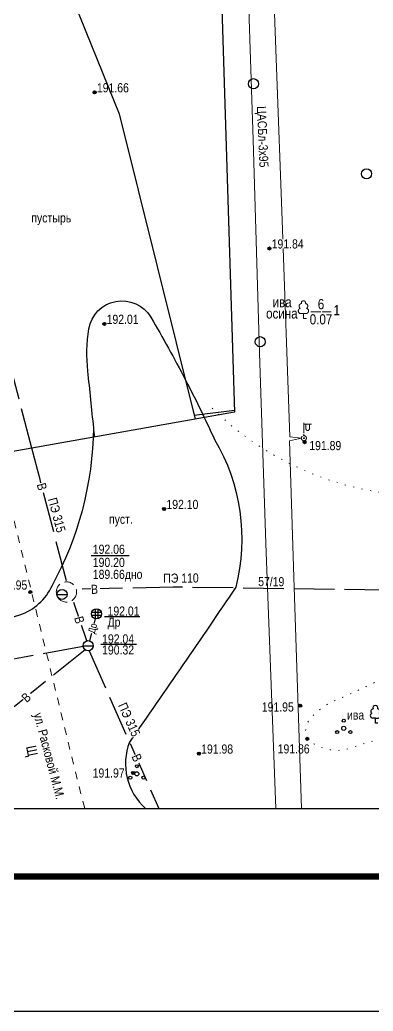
# Model space of a CAD drawing. Header units: millimetres. Extents: x 5990 to 6530, y 11480 to 11770.
# Drawn here: x 6056.5 to 6091.3, y 11480 to 11577.8 of the extents above; entities that cross this region are included whole.
import ezdxf
from ezdxf.enums import TextEntityAlignment as Align

# ---------------------------------------------------------------- set-up
doc = ezdxf.new("R2010")
doc.units = ezdxf.units.MM
for name, pattern in [('ACAD_ISO07W100', [3, 0, -3]), ('DOT', [0.5, 0, -0.5]), ('g5_01_5x1_5', [1.5, 0.75, -0.75]), ('g5_02x1', [1.5, 1, -0.5]), ('g5_122', [5, 4, -1]), ('g5_366', [0.85, 0.1, -0.75]), ('T_03.LINE', [1, 1, 0]), ('T_11.LINE', [1, 1, 0])]:
    doc.linetypes.add(name, pattern=pattern)
for name, color, linetype in [('01 ПЛАНШЕТ', 7, 'Continuous'), ('02 ПЛАНОВО-ВЫСОТНОЕ ОБОСНОВАНИЕ', 7, 'Continuous'), ('04 ПРОМЫШЛЕННЫЕ И СОЦ.-КУЛЬТ. ОБЪЕКТЫ', 7, 'Continuous'), ('06 ВОДОПРОВОД', 7, 'Continuous'), ('07 ЭЛЕКТРОКАБЕЛЬ', 7, 'Continuous'), ('08 ЛЭП', 7, 'Continuous'), ('10 КАНАЛИЗАЦИЯ', 7, 'Continuous'), ('13 АВТОМОБИЛЬНЫЕ ДОРОГИ', 7, 'Continuous'), ('15 РЕЛЬЕФ', 7, 'Continuous'), ('16 РАСТИТЕЛЬНОСТЬ ГРУНТЫ И БОЛОТА', 7, 'Continuous')]:
    doc.layers.add(name, color=color, linetype=linetype)
doc.layers.add('18 ГРАНИЦА ТОПОСЪЕМКИ', color=7, linetype='Continuous', plot=False)
doc.styles.add('Д-431', font='ARIALNI_1.TTF', dxfattribs={"height": 0.9})
doc.styles.add('Р-131', font='ARIALN.TTF')
doc.linetypes.add('g5_119_1', pattern='A,4,-1,[31,GUGK_2005.shx,S=0.1,R=0,X=0,Y=0],0.35,[31,GUGK_2005.shx,S=0.08,R=0,X=0,Y=0],3.3,[31,GUGK_2005.shx,S=0.08,R=180,X=0,Y=0],0.35,[31,GUGK_2005.shx,S=0.1,R=180,X=0,Y=0],-1', length=10)
doc.linetypes.add('g5_119_3', pattern='A,4,-1,[31,GUGK_2005.shx,S=0.1,R=0,X=0,Y=0],4,[31,GUGK_2005.shx,S=0.1,R=180,X=0,Y=0],-1', length=10)

# ---------------------------------------------------------------- blocks, each defined once
blk = doc.blocks.new('*U59')
at = {"style": 'Д-431'}
blk.add_text('пустырь', height=1.8, dxfattribs=at).set_placement((0, 0), align=Align.MIDDLE)
blk = doc.blocks.new('g5_330')
blk.add_hatch(color=0).paths.add_polyline_path([(0.15, 0, 1), (-0.15, 0, 1)])
at = {"color": 0}
blk.add_circle((0, 0), 0.15, dxfattribs=at)
blk = doc.blocks.new('*U871')
blk.add_lwpolyline([(2.52, 0.3), (9.52, 0.3)])
at = {"style": 'Д-431'}
blk.add_attdef('Z1', text='', height=1.8, dxfattribs=at).set_placement((2.76, 2.24), align=Align.TOP_LEFT)
for tag, p in [('Z2', (2.76, -1.73)), ('Z3', (2.81, -3.72)), ('Z4', (2.81, -5.79))]:
    blk.add_attdef(tag, p, '', height=1.8, dxfattribs=at)
blk.add_wipeout([(-0.11, -0.99), (-0.17, -0.98), (-0.24, -0.97), (-0.28, -0.96), (-0.36, -0.93), (-0.41, -0.91), (-0.49, -0.87), (-0.57, -0.82), (-0.62, -0.79), (-0.67, -0.74), (-0.71, -0.7), (-0.77, -0.63), (-0.8, -0.6), (-0.83, -0.56), (-0.86, -0.5), (-0.9, -0.44), (-0.94, -0.35), (-0.95, -0.31), (-0.97, -0.26), (-0.98, -0.18), (-0.99, -0.1), (-1, -0.03), (-1, 0.04), (-0.99, 0.11), (-0.99, 0.16), (-0.98, 0.2), (-0.96, 0.27), (-0.95, 0.31), (-0.94, 0.35), (-0.92, 0.39), (-0.9, 0.43), (-0.88, 0.48), (-0.87, 0.49), (-0.86, 0.51), (-0.86, 0.52), (-0.85, 0.53), (-0.84, 0.55), (-0.83, 0.56), (-0.82, 0.58), (-0.81, 0.59), (-0.8, 0.6), (-0.79, 0.61), (-0.77, 0.64), (-0.76, 0.65), (-0.75, 0.66), (-0.74, 0.67), (-0.73, 0.68), (-0.72, 0.69), (-0.71, 0.7), (-0.7, 0.71), (-0.69, 0.73), (-0.67, 0.74), (-0.66, 0.75), (-0.65, 0.76), (-0.64, 0.77), (-0.62, 0.78), (-0.61, 0.79), (-0.6, 0.8), (-0.58, 0.81), (-0.56, 0.83), (-0.55, 0.83), (-0.53, 0.85), (-0.52, 0.86), (-0.5, 0.86), (-0.49, 0.87), (-0.47, 0.88), (-0.46, 0.89), (-0.44, 0.9), (-0.43, 0.9), (-0.36, 0.93), (-0.33, 0.94), (-0.31, 0.95), (-0.27, 0.96), (-0.22, 0.98), (-0.16, 0.99), (-0.1, 0.99), (0, 1), (0.1, 1), (0.16, 0.99), (0.22, 0.98), (0.3, 0.95), (0.36, 0.93), (0.48, 0.88), (0.56, 0.83), (0.63, 0.77), (0.73, 0.68), (0.81, 0.59), (0.86, 0.52), (0.94, 0.34), (0.98, 0.21), (0.99, 0.13), (1, 0.07), (1, 0.02), (1, -0.08), (0.97, -0.23), (0.94, -0.33), (0.91, -0.41), (0.88, -0.47), (0.86, -0.51), (0.82, -0.57), (0.79, -0.61), (0.76, -0.65), (0.72, -0.7), (0.66, -0.75), (0.63, -0.77), (0.6, -0.8), (0.55, -0.84), (0.5, -0.87), (0.43, -0.9), (0.38, -0.92), (0.31, -0.95), (0.24, -0.97), (0.18, -0.98), (0.07, -1), (-0.05, -1)])
blk.add_lwpolyline([(-1, 0), (1, 0)])
blk.add_circle((0, 0), 1)
blk = doc.blocks.new('*U166')
at = {"style": 'Д-431'}
blk.add_attdef('Z1', text='', height=1.8, dxfattribs=at).set_placement((2.17, 1.43), align=Align.TOP_LEFT)
for tag, p in [('Z2', (2.17, -2.54)), ('Z3', (2.22, -4.53)), ('Z4', (2.22, -6.59))]:
    blk.add_attdef(tag, p, '', height=1.8, dxfattribs=at)
blk.add_wipeout([(-0.11, -0.99), (-0.17, -0.98), (-0.24, -0.97), (-0.28, -0.96), (-0.36, -0.93), (-0.41, -0.91), (-0.49, -0.87), (-0.57, -0.82), (-0.62, -0.79), (-0.67, -0.74), (-0.71, -0.7), (-0.77, -0.63), (-0.8, -0.6), (-0.83, -0.56), (-0.86, -0.5), (-0.9, -0.44), (-0.94, -0.35), (-0.95, -0.31), (-0.97, -0.26), (-0.98, -0.18), (-0.99, -0.1), (-1, -0.03), (-1, 0.04), (-0.99, 0.11), (-0.99, 0.16), (-0.98, 0.2), (-0.96, 0.27), (-0.95, 0.31), (-0.94, 0.35), (-0.92, 0.39), (-0.9, 0.43), (-0.88, 0.48), (-0.87, 0.49), (-0.86, 0.51), (-0.86, 0.52), (-0.85, 0.53), (-0.84, 0.55), (-0.83, 0.56), (-0.82, 0.58), (-0.81, 0.59), (-0.8, 0.6), (-0.79, 0.61), (-0.77, 0.64), (-0.76, 0.65), (-0.75, 0.66), (-0.74, 0.67), (-0.73, 0.68), (-0.72, 0.69), (-0.71, 0.7), (-0.7, 0.71), (-0.69, 0.73), (-0.67, 0.74), (-0.66, 0.75), (-0.65, 0.76), (-0.64, 0.77), (-0.62, 0.78), (-0.61, 0.79), (-0.6, 0.8), (-0.58, 0.81), (-0.56, 0.83), (-0.55, 0.83), (-0.53, 0.85), (-0.52, 0.86), (-0.5, 0.86), (-0.49, 0.87), (-0.47, 0.88), (-0.46, 0.89), (-0.44, 0.9), (-0.43, 0.9), (-0.36, 0.93), (-0.33, 0.94), (-0.31, 0.95), (-0.27, 0.96), (-0.22, 0.98), (-0.16, 0.99), (-0.1, 0.99), (0, 1), (0.1, 1), (0.16, 0.99), (0.22, 0.98), (0.3, 0.95), (0.36, 0.93), (0.48, 0.88), (0.56, 0.83), (0.63, 0.77), (0.73, 0.68), (0.81, 0.59), (0.86, 0.52), (0.94, 0.34), (0.98, 0.21), (0.99, 0.13), (1, 0.07), (1, 0.02), (1, -0.08), (0.97, -0.23), (0.94, -0.33), (0.91, -0.41), (0.88, -0.47), (0.86, -0.51), (0.82, -0.57), (0.79, -0.61), (0.76, -0.65), (0.72, -0.7), (0.66, -0.75), (0.63, -0.77), (0.6, -0.8), (0.55, -0.84), (0.5, -0.87), (0.43, -0.9), (0.38, -0.92), (0.31, -0.95), (0.24, -0.97), (0.18, -0.98), (0.07, -1), (-0.05, -1)])
for points in [[(-0.95, 0.3), (0.95, 0.3)], [(-0.3, 0.95), (-0.3, -0.95)], [(0.3, -0.95), (0.3, 0.95)], [(-0.95, -0.3), (0.95, -0.3)], [(1.56, -0.51), (8.56, -0.51)]]:
    blk.add_lwpolyline(points)
blk.add_circle((0, 0), 1)
blk = doc.blocks.new('*U872')
blk.add_lwpolyline([(5.74, 7.71), (13.23, 7.71)])
at = {"color": 7, "style": 'Д-431'}
for tag, p in [('Z', (6.08, 8.02)), ('Z1', (6.08, 5.42)), ('Z2', (6.08, 3.06)), ('Z3', (6.08, 0.75))]:
    blk.add_attdef(tag, p, '', height=1.8, dxfattribs=at)
blk.add_wipeout([(-0.11, -0.99), (-0.17, -0.98), (-0.24, -0.97), (-0.28, -0.96), (-0.36, -0.93), (-0.41, -0.91), (-0.49, -0.87), (-0.57, -0.82), (-0.62, -0.79), (-0.67, -0.74), (-0.71, -0.7), (-0.77, -0.63), (-0.8, -0.6), (-0.83, -0.56), (-0.86, -0.5), (-0.9, -0.44), (-0.94, -0.35), (-0.95, -0.31), (-0.97, -0.26), (-0.98, -0.18), (-0.99, -0.1), (-1, -0.03), (-1, 0.04), (-0.99, 0.11), (-0.99, 0.16), (-0.98, 0.2), (-0.96, 0.27), (-0.95, 0.31), (-0.94, 0.35), (-0.92, 0.39), (-0.9, 0.43), (-0.88, 0.48), (-0.87, 0.49), (-0.86, 0.51), (-0.86, 0.52), (-0.85, 0.53), (-0.84, 0.55), (-0.83, 0.56), (-0.82, 0.58), (-0.81, 0.59), (-0.8, 0.6), (-0.79, 0.61), (-0.77, 0.64), (-0.76, 0.65), (-0.75, 0.66), (-0.74, 0.67), (-0.73, 0.68), (-0.72, 0.69), (-0.71, 0.7), (-0.7, 0.71), (-0.69, 0.73), (-0.67, 0.74), (-0.66, 0.75), (-0.65, 0.76), (-0.64, 0.77), (-0.62, 0.78), (-0.61, 0.79), (-0.6, 0.8), (-0.58, 0.81), (-0.56, 0.83), (-0.55, 0.83), (-0.53, 0.85), (-0.52, 0.86), (-0.5, 0.86), (-0.49, 0.87), (-0.47, 0.88), (-0.46, 0.89), (-0.44, 0.9), (-0.43, 0.9), (-0.36, 0.93), (-0.33, 0.94), (-0.31, 0.95), (-0.27, 0.96), (-0.22, 0.98), (-0.16, 0.99), (-0.1, 0.99), (0, 1), (0.1, 1), (0.16, 0.99), (0.22, 0.98), (0.3, 0.95), (0.36, 0.93), (0.48, 0.88), (0.56, 0.83), (0.63, 0.77), (0.73, 0.68), (0.81, 0.59), (0.86, 0.52), (0.94, 0.34), (0.98, 0.21), (0.99, 0.13), (1, 0.07), (1, 0.02), (1, -0.08), (0.97, -0.23), (0.94, -0.33), (0.91, -0.41), (0.88, -0.47), (0.86, -0.51), (0.82, -0.57), (0.79, -0.61), (0.76, -0.65), (0.72, -0.7), (0.66, -0.75), (0.63, -0.77), (0.6, -0.8), (0.55, -0.84), (0.5, -0.87), (0.43, -0.9), (0.38, -0.92), (0.31, -0.95), (0.24, -0.97), (0.18, -0.98), (0.07, -1), (-0.05, -1)])
blk.add_lwpolyline([(-1, 0), (1, 0)])
blk.add_circle((0, 0), 1)
blk = doc.blocks.new('T_03.32.01')
at = {"color": 0, "linetype": 'ACAD_ISO07W100', "lineweight": 0}
blk.add_wipeout([(0.25, 0), (0.217, 0.125), (0.125, 0.217), (0, 0.25), (-0.125, 0.217), (-0.217, 0.125), (-0.25, 0), (-0.217, -0.125), (-0.125, -0.217), (0, -0.25), (0.125, -0.217), (0.217, -0.125)], dxfattribs=at)
at = {"linetype": 'T_03.LINE', "lineweight": -2}
h = blk.add_hatch(color=0, dxfattribs=at)
h.dxf.hatch_style = 1
h.paths.add_polyline_path([(0.05, 0, 1), (-0.05, 0, 1)])
at = {"color": 0, "linetype": 'T_03.LINE', "lineweight": -2}
blk.add_circle((0, 0), 0.25, dxfattribs=at)
at = {"color": 0, "linetype": 'T_03.LINE', "lineweight": 0}
blk.add_circle((0, 0), 0.05, dxfattribs=at)
blk = doc.blocks.new('*U131')
at = {"color": 0, "linetype": 'T_03.LINE', "lineweight": -2}
blk.add_blockref('T_03.32.01', (0, 0), dxfattribs=at)
at = {"color": 0, "linetype": 'ACAD_ISO07W100', "lineweight": 0}
blk.add_wipeout([(0.55, 1.375), (0.55, 0.932), (0.536, 0.865), (0.498, 0.807), (0.44, 0.77), (0.375, 0.757), (0.306, 0.771), (0.25, 0.809), (0.213, 0.866), (0.2, 0.932), (0.2, 1.375)], dxfattribs=at)
at = {"color": 0, "linetype": 'T_03.LINE', "lineweight": -2}
for points in [[(0, 1.5), (0, 0.25)], [(0, 1.375), (0.75, 1.375)]]:
    blk.add_lwpolyline(points, dxfattribs=at)
blk.add_lwpolyline([(0.2, 1.375), (0.2, 0.932, 1), (0.55, 0.932), (0.55, 1.375)], format="xyb", dxfattribs=at)
blk = doc.blocks.new('g5_394')
at = {"color": 0}
for centre, radius in [((0, 0), 0.2), ((0, 0.75), 0.15), ((-0.65, -0.375), 0.15), ((0.65, -0.375), 0.15)]:
    blk.add_circle(centre, radius, dxfattribs=at)
blk = doc.blocks.new('g5_388_1')
at = {"color": 0}
blk.add_lwpolyline([(0, 0.497), (0.257, 0.497, 0.798042), (0.365, 0.973, 0.636328), (0.231, 1.405, 0.533064), (0, 1.75, 0.533064), (-0.231, 1.405, 0.636328), (-0.365, 0.973, 0.798042), (-0.257, 0.497)], format="xyb", dxfattribs=at)
for points in [[(0, 0.497), (-0.257, 0.497)], [(0.25, 0), (0, 0), (0, 0.497)]]:
    blk.add_lwpolyline(points, dxfattribs=at)
blk = doc.blocks.new('*U133')
at = {"color": 0, "linetype": 'T_11.LINE', "lineweight": -2, "style": 'Д-431'}
blk.add_attdef('V', text='', height=1, dxfattribs=at).set_placement((1.733, 0.915), align=Align.CENTER)
blk.add_attdef('R', (2.973, 0.318), '', height=1, dxfattribs=at)
blk.add_attdef('T', text='', height=1, dxfattribs=at).set_placement((1.733, 0.415), align=Align.TOP_CENTER)
at = {"color": 0, "linetype": 'DOT', "lineweight": 0}
blk.add_wipeout([(0, 0.475), (-0.237, 0.475), (-0.331, 0.492), (-0.414, 0.541), (-0.474, 0.616), (-0.503, 0.707), (-0.499, 0.802), (-0.462, 0.89), (-0.393, 0.962), (-0.312, 1.002), (-0.368, 1.052), (-0.411, 1.125), (-0.428, 1.203), (-0.42, 1.283), (-0.388, 1.357), (-0.335, 1.417), (-0.263, 1.459), (-0.188, 1.477), (-0.2, 1.572), (-0.166, 1.662), (-0.094, 1.727), (0, 1.75), (0.094, 1.727), (0.166, 1.662), (0.2, 1.572), (0.188, 1.477), (0.263, 1.459), (0.335, 1.417), (0.388, 1.357), (0.42, 1.283), (0.428, 1.203), (0.411, 1.125), (0.368, 1.052), (0.312, 1.002), (0.393, 0.962), (0.462, 0.89), (0.499, 0.802), (0.503, 0.707), (0.474, 0.616), (0.414, 0.541), (0.331, 0.492), (0.237, 0.475)], dxfattribs=at)
at = {"color": 0, "linetype": 'T_11.LINE', "lineweight": -2}
blk.add_line((0.733, 0.665), (2.733, 0.665), dxfattribs=at)
blk.add_lwpolyline([(0, 0.475), (-0.237, 0.475, -0.870665), (-0.311, 1.002, -0.721398), (-0.188, 1.476, -1.460871), (0.188, 1.476, -0.721398), (0.311, 1.002, -0.870665), (0.237, 0.475)], format="xyb", close=True, dxfattribs=at)
blk.add_lwpolyline([(0, 0.475), (0, 0), (0.3, 0)], dxfattribs=at)
at = {"color": 0, "linetype": 'T_11.LINE', "lineweight": -2, "style": 'Д-431'}
for tag, p in [('P1', (-0.767, 1.069)), ('P2', (-0.808, -0.244))]:
    blk.add_attdef(tag, text='', height=1, dxfattribs=at).set_placement(p, align=Align.RIGHT)
blk = doc.blocks.new('g5_368')
at = {"color": 0}
blk.add_circle((0, 0), 0.5, dxfattribs=at)

msp = doc.modelspace()

# ---------------------------------------------------------------- linework, layer by layer
at = {"layer": '01 ПЛАНШЕТ', "color": 7}
msp.add_lwpolyline([(5990, 11480), (6260, 11480), (6260, 11770), (5990, 11770)], close=True, dxfattribs=at)
at = {"layer": '01 ПЛАНШЕТ', "color": 7, "const_width": 0.6}
msp.add_lwpolyline([(5993, 11493.3), (6116.989, 11493.286), (6116.989, 11493.286)], dxfattribs=at)
at = {"layer": '02 ПЛАНОВО-ВЫСОТНОЕ ОБОСНОВАНИЕ'}
msp.add_lwpolyline([(6000, 11500), (6250, 11500), (6250, 11750), (6000, 11750)], close=True, dxfattribs=at)
at = {"layer": '06 ВОДОПРОВОД', "color": 82, "linetype": 'g5_122', "lineweight": 30, "elevation": 189.663, "flags": 128}
for points in [[(6057.646, 11535.564), (6044.617, 11585.538)], [(6058.451, 11532.477), (6057.646, 11535.564)]]:
    msp.add_lwpolyline(points, dxfattribs=at)
at = {"layer": '06 ВОДОПРОВОД', "color": 82, "linetype": 'g5_122', "lineweight": 30, "flags": 128}
for points in [[(6061.064, 11522.454), (6058.451, 11532.477)], [(6063.066, 11516.552), (6061.707, 11520.56)], [(6062.705, 11516), (6036.98, 11511.266)], [(6062.903, 11515.668), (6043.397, 11500)]]:
    msp.add_lwpolyline(points, dxfattribs=at)
at = {"layer": '07 ЭЛЕКТРОКАБЕЛЬ', "color": 1, "linetype": 'g5_119_3', "lineweight": 15}
msp.add_lwpolyline([(6084.263, 11500), (6083.512, 11522.833)], dxfattribs=at)
at = {"layer": '10 КАНАЛИЗАЦИЯ', "color": 34, "linetype": 'g5_122', "lineweight": 30, "flags": 128}
msp.add_lwpolyline([(6063.38, 11516.536), (6063.912, 11518.734)], dxfattribs=at)
at = {"layer": '15 РЕЛЬЕФ'}
for points in [[(6063.84, 11570.68), (6063.84, 11570.68)], [(6063.84, 11570.68), (6063.84, 11570.68)], [(6064.8, 11547.83), (6064.8, 11547.83)]]:
    msp.add_lwpolyline(points, dxfattribs=at)
at = {"layer": '15 РЕЛЬЕФ', "color": 32, "lineweight": 30, "elevation": 163.211, "flags": 128}
for points in [[(6063.749, 11537.56, 0.002921), (6063.172, 11543.168, -0.066515), (6063.275, 11547.327, -0.703224), (6069.38, 11548.486, -0.013343), (6072.787, 11542.337, -0.013343)], [(6072.787, 11542.337, -0.007325), (6074.516, 11538.886)], [(6074.516, 11538.886, -0.000645), (6074.663, 11538.58, -0.000645)], [(6074.516, 11538.886, -0.005162), (6075.674, 11536.425, -0.005162)], [(6047.144, 11529.885, 0.035129), (6052.18, 11519.42, 0.429129), (6059.64, 11521.989, 0.12405), (6063.749, 11537.56)], [(6063.835, 11536.661, 0.000468), (6063.749, 11537.56)], [(6075.674, 11536.425, -0.198477), (6077.763, 11521.834, -0.004298), (6067.278, 11506.556, 0.309991), (6068.861, 11500, 0.309991)]]:
    msp.add_lwpolyline(points, format="xyb", dxfattribs=at)
at = {"layer": '16 РАСТИТЕЛЬНОСТЬ ГРУНТЫ И БОЛОТА', "color": 7, "linetype": 'g5_366', "lineweight": 15, "elevation": 191.86, "flags": 128}
msp.add_lwpolyline([(6084.822, 11506.879, -0.304823), (6085.208, 11508.974, -0.069455), (6087.026, 11510.428, 0.01506), (6092.249, 11512.814, -0.332839), (6097.995, 11511.655, -0.276458), (6098.278, 11510.179, -0.162347), (6097.111, 11508.711, -0.087678), (6093.459, 11507.157, 0.040775), (6089.199, 11505.982, -0.276971), (6084.822, 11506.879, -3.40342)], format="xyb", dxfattribs=at)
at = {"layer": '18 ГРАНИЦА ТОПОСЪЕМКИ', "color": 2, "lineweight": 30}
for points in [[(6070.262, 11750), (6072.521, 11702.793), (6077.654, 11539.11), (6034.638, 11531.486), (6038.284, 11500), (6250, 11500), (6250, 11556.97), (6207.525, 11556.97), (6202.721, 11750), (6070.262, 11750)], [(6035.594, 11500), (6018.153, 11500), (6018.153, 11500), (6015.532, 11517.004), (6026.909, 11523.801), (6024.586, 11532.592), (6010.246, 11532.592), (6001.261, 11563.804), (6000, 11568.183), (6000, 11574.336), (6000, 11574.336), (6032.147, 11582.147), (6057.955, 11589.165), (6066.268, 11568.57), (6073.76, 11538.42)], [(6077.649, 11539.272), (6073.67, 11538.782)]]:
    msp.add_lwpolyline(points, dxfattribs=at)

# ---------------------------------------------------------------- block references
at = {"layer": '04 ПРОМЫШЛЕННЫЕ И СОЦ.-КУЛЬТ. ОБЪЕКТЫ', "xscale": 0.5, "yscale": 0.5, "zscale": 0.5}
msp.add_blockref('*U59', (6059.563, 11558.158), dxfattribs=at)
at = {"layer": '15 РЕЛЬЕФ'}
for p in [(6063.84, 11570.68), (6063.84, 11570.68), (6064.8, 11547.83)]:
    msp.add_blockref('g5_330', p, dxfattribs=at)
at = {"layer": '15 РЕЛЬЕФ', "color": 7, "lineweight": 15}
for p in [(6081.09, 11555.27), (6084.557, 11536.148), (6057.49, 11521.36), (6084.13, 11510.15), (6084.822, 11506.879), (6074.13, 11505.42), (6067.642, 11503.506)]:
    msp.add_blockref('g5_330', p, dxfattribs=at)
at = {"layer": '16 РАСТИТЕЛЬНОСТЬ ГРУНТЫ И БОЛОТА', "color": 7, "lineweight": 15}
for name, p in [('g5_368', (6079.514, 11571.531)), ('g5_368', (6090.678, 11562.636)), ('g5_368', (6080.184, 11546.069)), ('g5_388_1', (6091.548, 11508.423)), ('g5_394', (6088.424, 11507.916))]:
    msp.add_blockref(name, p, dxfattribs=at)

# ---------------------------------------------------------------- texts
at = {"layer": '07 ЭЛЕКТРОКАБЕЛЬ', "color": 7, "lineweight": 25, "insert": (6080.748, 11569.34), "char_height": 0.9, "attachment_point": 1, "rotation": 272.44921, "style": 'Д-431'}
msp.add_mtext('ЦАСБл-3х95', dxfattribs=at)
at = {"layer": '15 РЕЛЬЕФ', "color": 7, "lineweight": 25, "style": 'Д-431'}
for s, p in [('191.66', (6064.065, 11570.68)), ('192.01', (6065.025, 11547.83))]:
    msp.add_text(s, height=0.9, dxfattribs=at).set_placement(p)
at = {"layer": '15 РЕЛЬЕФ', "color": 7, "lineweight": 25, "char_height": 0.9, "attachment_point": 1, "style": 'Д-431'}
for s, insert in [('191.86', (6081.905, 11506.334)), ('191.97', (6063.65, 11503.956))]:
    msp.add_mtext(s, dxfattribs=dict(at, insert=insert))
at = {"layer": '16 РАСТИТЕЛЬНОСТЬ ГРУНТЫ И БОЛОТА', "color": 7, "lineweight": 25, "insert": (6088.743, 11509.675), "char_height": 0.9, "attachment_point": 1, "style": 'Д-431'}
msp.add_mtext('ива', dxfattribs=at)

# ---------------------------------------------------------------- next in the draw order: block references
at = {"layer": '06 ВОДОПРОВОД', "color": 7, "lineweight": 15, "xscale": 0.5, "yscale": 0.5, "zscale": 0.5}
msp.add_blockref('*U871', (6063.2, 11516.07, 192.04), dxfattribs=at).add_auto_attribs({'Z1': '192.04', 'Z2': '190.32'})

# ---------------------------------------------------------------- next in the draw order: texts
at = {"color": 4, "lineweight": 25, "insert": (6081.269, 11522.389), "char_height": 0.9, "attachment_point": 5, "rotation": 359.60609, "style": 'Д-431', "bg_fill": 3, "box_fill_scale": 1, "bg_fill_color": 256, "bg_fill_transparency": 0}
msp.add_mtext('\\A1;{\\C4;57/19}', dxfattribs=at)
at = {"layer": '04 ПРОМЫШЛЕННЫЕ И СОЦ.-КУЛЬТ. ОБЪЕКТЫ', "color": 7, "lineweight": 25, "insert": (6065.26, 11529.003), "char_height": 0.9, "attachment_point": 1, "style": 'Д-431', "bg_fill": 3, "box_fill_scale": 1, "bg_fill_color": 256, "bg_fill_transparency": 0}
msp.add_mtext('пуст.', dxfattribs=at)
at = {"layer": '06 ВОДОПРОВОД', "color": 7, "lineweight": 25, "char_height": 0.9, "attachment_point": 1, "line_spacing_factor": 0.6, "style": 'Д-431', "bg_fill": 3, "box_fill_scale": 1, "bg_fill_color": 256, "bg_fill_transparency": 0}
for insert, rotation in [((6058.983, 11532.215), 285.05622), ((6062.679, 11519.062), 285.05622), ((6056.527, 11511.055), 43.4531)]:
    msp.add_mtext('В', dxfattribs=dict(at, insert=insert, rotation=rotation))
at = {"layer": '15 РЕЛЬЕФ', "color": 7, "lineweight": 25, "char_height": 0.9, "attachment_point": 1, "style": 'Д-431', "bg_fill": 3, "box_fill_scale": 1, "bg_fill_color": 256, "bg_fill_transparency": 0}
for s, insert in [('191.89', (6085.024, 11536.268)), ('192.10', (6070.925, 11530.46)), ('191.95', (6054.042, 11522.509)), ('191.95', (6080.341, 11510.472)), ('191.98', (6074.355, 11506.32))]:
    msp.add_mtext(s, dxfattribs=dict(at, insert=insert))

# ---------------------------------------------------------------- next in the draw order: linework, layer by layer
at = {"layer": '06 ВОДОПРОВОД', "color": 82, "linetype": 'g5_122', "lineweight": 30}
msp.add_lwpolyline([(6114.68, 11520.925), (6106.954, 11521.369), (6092.501, 11521.545), (6071.595, 11521.851), (6062.027, 11521.628)], dxfattribs=at)
at = {"layer": '06 ВОДОПРОВОД', "color": 82, "linetype": 'g5_122', "lineweight": 30, "flags": 128}
msp.add_lwpolyline([(6063.289, 11515.578), (6070.177, 11500)], dxfattribs=at)
at = {"layer": '07 ЭЛЕКТРОКАБЕЛЬ', "color": 1, "linetype": 'g5_119_3', "lineweight": 15}
msp.add_lwpolyline([(6083.512, 11522.833), (6083.07, 11536.274), (6084.24, 11536.548), (6083.089, 11536.674), (6082.354, 11558.055), (6079.564, 11633.439), (6078.06, 11678.378), (6076.37, 11726.308), (6075.865, 11750)], dxfattribs=at)

# ---------------------------------------------------------------- next in the draw order: block references
at = {"layer": '10 КАНАЛИЗАЦИЯ', "color": 1, "lineweight": 15, "xscale": 0.5, "yscale": 0.5, "zscale": 0.5}
msp.add_blockref('*U166', (6064.03, 11519.22, 383.95), dxfattribs=at).add_auto_attribs({'Z1': '192.01', 'Z2': 'Др'})
at = {"layer": '15 РЕЛЬЕФ', "color": 7, "lineweight": 15}
msp.add_blockref('g5_330', (6070.7, 11529.56), dxfattribs=at)

# ---------------------------------------------------------------- next in the draw order: block references
at = {"layer": '06 ВОДОПРОВОД', "color": 7, "lineweight": 15, "xscale": 0.5, "yscale": 0.5, "zscale": 0.5}
msp.add_blockref('*U872', (6060.622, 11521.131, 192.058), dxfattribs=at).add_auto_attribs({'Z': '192.06', 'Z1': '190.20', 'Z2': '189.66дно'})
at = {"layer": '08 ЛЭП', "color": 7, "linetype": 'T_03.LINE', "lineweight": 15}
msp.add_blockref('*U131', (6084.49, 11536.55), dxfattribs=at)
at = {"layer": '16 РАСТИТЕЛЬНОСТЬ ГРУНТЫ И БОЛОТА', "color": 7, "linetype": 'T_11.LINE', "lineweight": 15}
ref = msp.add_blockref('*U133', (6084.445, 11548.363), dxfattribs=at)
ref.add_attrib('V', '6', dxfattribs={"layer": '0', "color": 0, "linetype": 'T_11.LINE', "lineweight": -2, "height": 1, "style": 'Д-431'}).set_placement((6086.178, 11549.278), align=Align.CENTER)
ref.add_attrib('T', '0.07', dxfattribs={"layer": '0', "color": 0, "linetype": 'T_11.LINE', "lineweight": -2, "height": 1, "style": 'Д-431'}).set_placement((6086.178, 11548.778), align=Align.TOP_CENTER)
ref.add_attrib('R', '1', (6087.418, 11548.681), dxfattribs={"layer": '0', "color": 0, "linetype": 'T_11.LINE', "lineweight": -2, "height": 1, "style": 'Д-431'})
ref.add_attrib('P1', 'осина', dxfattribs={"layer": '0', "color": 0, "linetype": 'T_11.LINE', "lineweight": -2, "height": 1, "style": 'Д-431'}).set_placement((6083.879, 11548.357), align=Align.RIGHT)
ref.add_attrib('P2', 'ива', dxfattribs={"layer": '0', "color": 0, "linetype": 'T_11.LINE', "lineweight": -2, "height": 1, "style": 'Д-431'}).set_placement((6083.289, 11549.472), align=Align.RIGHT)

# ---------------------------------------------------------------- next in the draw order: texts
at = {"layer": '06 ВОДОПРОВОД', "color": 7, "lineweight": 25, "char_height": 0.9, "attachment_point": 1, "style": 'Д-431', "bg_fill": 3, "box_fill_scale": 1, "bg_fill_color": 256, "bg_fill_transparency": 0}
for s, insert, rotation in [('ПЭ 110', (6070.61, 11523.175), 0.52468), ('ПЭ 315', (6066.951, 11510.555), 294.23796)]:
    msp.add_mtext(s, dxfattribs=dict(at, insert=insert, rotation=rotation))
at = {"layer": '06 ВОДОПРОВОД', "color": 7, "lineweight": 25, "insert": (6068.281, 11505.503), "char_height": 0.9, "attachment_point": 1, "rotation": 293.57969, "line_spacing_factor": 0.6, "style": 'Д-431', "bg_fill": 3, "box_fill_scale": 1, "bg_fill_color": 256, "bg_fill_transparency": 0}
msp.add_mtext('В', dxfattribs=at)
at = {"layer": '10 КАНАЛИЗАЦИЯ', "color": 7, "lineweight": 25, "insert": (6063.163, 11517.397), "char_height": 0.7, "attachment_point": 1, "rotation": 74.78072, "style": 'Д-431', "bg_fill": 3, "box_fill_scale": 1, "bg_fill_color": 256, "bg_fill_transparency": 3934652}
msp.add_mtext('Др', dxfattribs=at)
at = {"layer": '15 РЕЛЬЕФ', "color": 7, "lineweight": 25, "insert": (6081.315, 11556.17), "char_height": 0.9, "attachment_point": 1, "style": 'Д-431', "bg_fill": 3, "box_fill_scale": 1, "bg_fill_color": 256, "bg_fill_transparency": 0}
msp.add_mtext('191.84', dxfattribs=at)

# ---------------------------------------------------------------- next in the draw order: linework, layer by layer
at = {"layer": '06 ВОДОПРОВОД', "color": 7, "linetype": 'g5_02x1', "lineweight": 13}
msp.add_circle((6061.061, 11521.371, 192.058), 1, dxfattribs=at)
at = {"layer": '07 ЭЛЕКТРОКАБЕЛЬ', "color": 1, "linetype": 'g5_119_1', "lineweight": 15}
msp.add_lwpolyline([(6072.993, 11750), (6073.82, 11727.54), (6074.55, 11707.71), (6075.52, 11687.92), (6076.06, 11669.14), (6076.73, 11648.79), (6077.28, 11629.07), (6077.84, 11609.16), (6078.81, 11586.87), (6079.5, 11565.98), (6080.1, 11544.97), (6080.74, 11526.14), (6081.727, 11500)], dxfattribs=at)
at = {"layer": '13 АВТОМОБИЛЬНЫЕ ДОРОГИ', "color": 7, "linetype": 'g5_01_5x1_5', "lineweight": 15, "flags": 128}
msp.add_lwpolyline([(6062.871, 11500), (6062.589, 11500.988), (6055.09, 11531.707), (6054.332, 11534.976)], dxfattribs=at)
at = {"layer": '16 РАСТИТЕЛЬНОСТЬ ГРУНТЫ И БОЛОТА', "color": 7, "linetype": 'g5_366', "lineweight": 15, "flags": 128}
msp.add_lwpolyline([(6095.341, 11530.88, -0.187977), (6075.211, 11539.714, -2.415034)], format="xyb", dxfattribs=at)

# ---------------------------------------------------------------- next in the draw order: block references
at = {"layer": '16 РАСТИТЕЛЬНОСТЬ ГРУНТЫ И БОЛОТА', "color": 7, "lineweight": 15}
msp.add_blockref('g5_394', (6068.008, 11503.424, 191.97), dxfattribs=at)

# ---------------------------------------------------------------- next in the draw order: texts
at = {"layer": '06 ВОДОПРОВОД', "color": 7, "lineweight": 25, "insert": (6063.471, 11522.079), "char_height": 0.9, "attachment_point": 1, "rotation": 1.48457, "line_spacing_factor": 0.6, "style": 'Д-431', "bg_fill": 3, "box_fill_scale": 1, "bg_fill_color": 256, "bg_fill_transparency": 0}
msp.add_mtext('В', dxfattribs=at)

# ---------------------------------------------------------------- next in the draw order: texts
at = {"layer": '06 ВОДОПРОВОД', "color": 7, "lineweight": 25, "insert": (6060.091, 11530.767), "char_height": 0.9, "attachment_point": 1, "rotation": 285.08341, "style": 'Д-431', "bg_fill": 3, "box_fill_scale": 1, "bg_fill_color": 256, "bg_fill_transparency": 0}
msp.add_mtext('ПЭ 315', dxfattribs=at)
at = {"layer": '13 АВТОМОБИЛЬНЫЕ ДОРОГИ', "color": 7, "lineweight": 25, "insert": (6058.674, 11509.541), "char_height": 0.9, "attachment_point": 1, "rotation": 284.83502, "style": 'Р-131', "bg_fill": 3, "box_fill_scale": 1, "bg_fill_color": 256, "bg_fill_transparency": 0}
msp.add_mtext('ул. Расковой М.М.', dxfattribs=at)

# ---------------------------------------------------------------- next in the draw order: texts
at = {"layer": '13 АВТОМОБИЛЬНЫЕ ДОРОГИ', "color": 7, "lineweight": 25, "insert": (6058.048, 11506.303), "char_height": 1, "attachment_point": 1, "rotation": 281.16767, "style": 'Д-431', "bg_fill": 3, "box_fill_scale": 1, "bg_fill_color": 256, "bg_fill_transparency": 0}
msp.add_mtext('Щ', dxfattribs=at)

doc.saveas('drawing.dxf')
